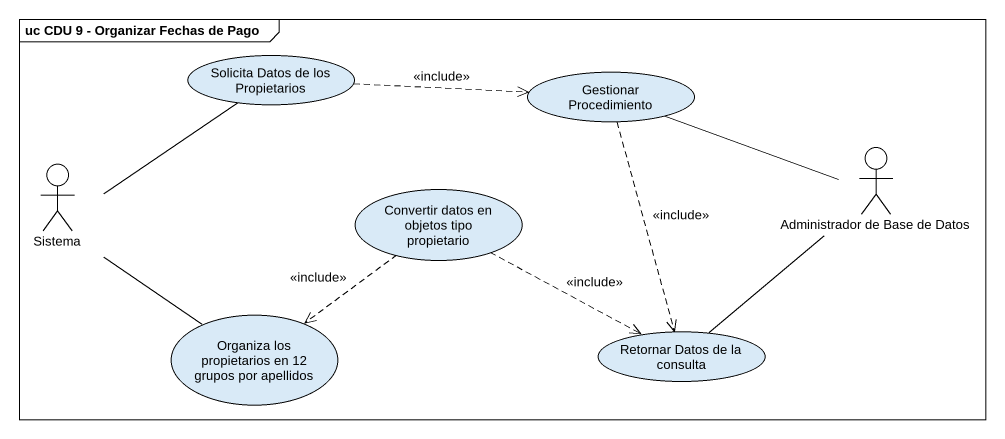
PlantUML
@startuml
mainframe uc CDU 9 - Organizar Fechas de Pago
usecase "Solicita Datos de los Propietarios" as Solicita_Datos_de_los
usecase "Gestionar Procedimiento" as Gestionar_Procedimiento
actor "Administrador de Base de Datos" as Administrador_de_Base_de
actor Sistema
usecase "Convertir datos en objetos tipo propietario" as Convertir_datos_en_objetos
usecase "Organiza los propietarios en 12 grupos por apellidos" as Organiza_los_propietarios
usecase "Retornar Datos de la consulta" as Retornar_Datos_de_la
Solicita_Datos_de_los .right.> Gestionar_Procedimiento : <<include>>
Gestionar_Procedimiento ..> Retornar_Datos_de_la : <<include>>
Administrador_de_Base_de -left- Gestionar_Procedimiento
Sistema -up- Solicita_Datos_de_los
Convertir_datos_en_objetos ..> Organiza_los_propietarios : <<include>>
Convertir_datos_en_objetos .right.> Retornar_Datos_de_la : <<include>>
Organiza_los_propietarios -up- Sistema
Retornar_Datos_de_la -up- Administrador_de_Base_de
@enduml
